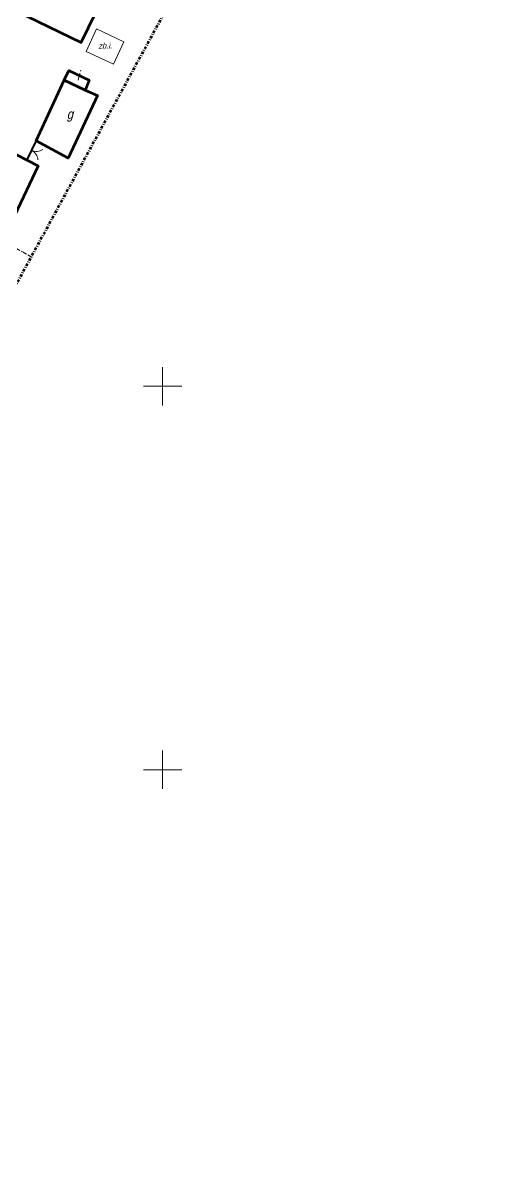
# Model space of a CAD drawing. Extents: x 7449598 to 7450455, y 5563374 to 5564952.
# Drawn here: x 7450081.8 to 7450144.6, y 5564096.8 to 5564247.3 of the extents above; entities that cross this region are included whole.
import ezdxf

# ---------------------------------------------------------------- set-up
doc = ezdxf.new("R2010")
doc.units = 0
doc.header["$MEASUREMENT"] = 0
doc.linetypes.add('218-500', pattern=[1, 0.5, -0.5])
doc.linetypes.add('DGN Style 4', pattern=[0.686427, 0.343214, -0.171607, 0, -0.171607])
for name, color, linetype, lineweight in [('SZOPO_902', 7, 'Continuous', 0), ('SZOPO_905', 7, 'Continuous', 0), ('Warstwa 29', 7, 'Continuous', 0), ('Warstwa 3', 7, 'Continuous', 0), ('Warstwa 4', 7, 'Continuous', 0), ('Warstwa 60', 7, 'Continuous', 0), ('Warstwa 8', 7, 'Continuous', 0)]:
    doc.layers.add(name, color=color, linetype=linetype, lineweight=lineweight)
doc.styles.add('Style-WORKING_1250 I 0.26180', font='WORKING_1250.shx', dxfattribs={"oblique": 14.999978})

# ---------------------------------------------------------------- blocks, each defined once
blk = doc.blocks.new('905_1')
at = {"layer": 'SZOPO_905', "color": 7, "linetype": 'Continuous', "lineweight": 13}
for centre, start, end in [((-1.5, 0), 0, 60), ((1.5, 0), 120, 180)]:
    blk.add_arc(centre, 1.5, start, end, dxfattribs=at)

msp = doc.modelspace()

# ---------------------------------------------------------------- linework, layer by layer
at = {"layer": 'SZOPO_902', "color": 7, "linetype": 'Continuous', "lineweight": 40}
msp.add_line((7450083.46, 5564231.96), (7450082.34, 5564229.59), dxfattribs=at)
at = {"layer": 'Warstwa 29', "color": 96, "linetype": '218-500', "lineweight": 13}
for p, q in [((7450082.88, 5564216.89), (7450056.54, 5564231.65)), ((7450056.54, 5564231.65), (7450082.88, 5564216.89))]:
    msp.add_line(p, q, dxfattribs=at)
at = {"layer": 'Warstwa 3', "color": 7, "linetype": 'Continuous', "lineweight": 53, "flags": 128}
for points in [[(7450078.04, 5564250.31), (7450089.37, 5564244.81), (7450092.24, 5564250.71), (7450080.91, 5564256.22)], [(7450089.89, 5564238.6), (7450087.18, 5564239.91), (7450087.77, 5564241.19), (7450090.42, 5564239.93)], [(7450087.18, 5564239.91), (7450089.89, 5564238.6), (7450091.52, 5564237.92), (7450087.71, 5564229.72), (7450083.54, 5564231.98)], [(7450079.5, 5564230.97), (7450083.8, 5564228.73), (7450080.7, 5564222.22), (7450076.33, 5564224.34)]]:
    msp.add_lwpolyline(points, close=True, dxfattribs=at)
at = {"layer": 'Warstwa 60', "color": 7, "linetype": 'Continuous', "lineweight": 13}
for p, q in [((7450100, 5564197.5), (7450100, 5564202.5)), ((7450097.5, 5564200), (7450102.5, 5564200)), ((7450100, 5564147.5), (7450100, 5564152.5)), ((7450097.5, 5564150), (7450102.5, 5564150))]:
    msp.add_line(p, q, dxfattribs=at)
at = {"layer": 'Warstwa 60', "color": 7, "linetype": 'Continuous', "lineweight": 13, "ltscale": 0.1, "flags": 128}
msp.add_lwpolyline([(7450090.02, 5564243.66), (7450093.61, 5564242), (7450094.97, 5564244.92), (7450091.38, 5564246.59)], close=True, dxfattribs=at)
at = {"layer": 'Warstwa 8', "color": 7, "linetype": 'DGN Style 4', "lineweight": 53, "flags": 128}
msp.add_lwpolyline([(7450242.25, 5564757.19), (7450281.76, 5564736.22), (7450381.95, 5564923.76), (7450454.95, 5564884.92), (7450405.4, 5564791.85), (7450392.83, 5564798.55), (7450342.94, 5564703.75), (7450227.05, 5564484.37), (7450154.83, 5564348.79), (7449690.29, 5563497.19), (7449618.91, 5563522.75), (7449629.01, 5563547.14), (7449943.26, 5564118.2), (7449916.28, 5564132.94), (7449953.15, 5564197.69), (7449979.3, 5564183.67), (7450084.83, 5564375.48), (7450052.49, 5564392.85)], close=True, dxfattribs=at)

# ---------------------------------------------------------------- block references
at = {"layer": 'SZOPO_905', "color": 7, "linetype": 'Continuous', "lineweight": 13, "rotation": 244.6551991968365}
msp.add_blockref('905_1', (7450082.9, 5564230.77), dxfattribs=at)

# ---------------------------------------------------------------- texts
at = {"layer": 'Warstwa 4', "color": 7, "linetype": 'Continuous', "lineweight": 30, "style": 'Style-WORKING_1250 I 0.26180', "oblique": 15, "width": 0.899997}
for s, p in [('i', (7450088.82, 5564239.9)), ('g', (7450087.5, 5564234.87))]:
    msp.add_text(s, height=1.25, dxfattribs=at).set_placement(p)
at = {"layer": 'Warstwa 60', "color": 7, "linetype": 'Continuous', "lineweight": 13, "style": 'Style-WORKING_1250 I 0.26180', "oblique": 15, "width": 0.900007}
msp.add_text('zb.i.', height=0.75, rotation=0.0663, dxfattribs=at).set_placement((7450091.61, 5564244.01))

doc.saveas('drawing.dxf')
